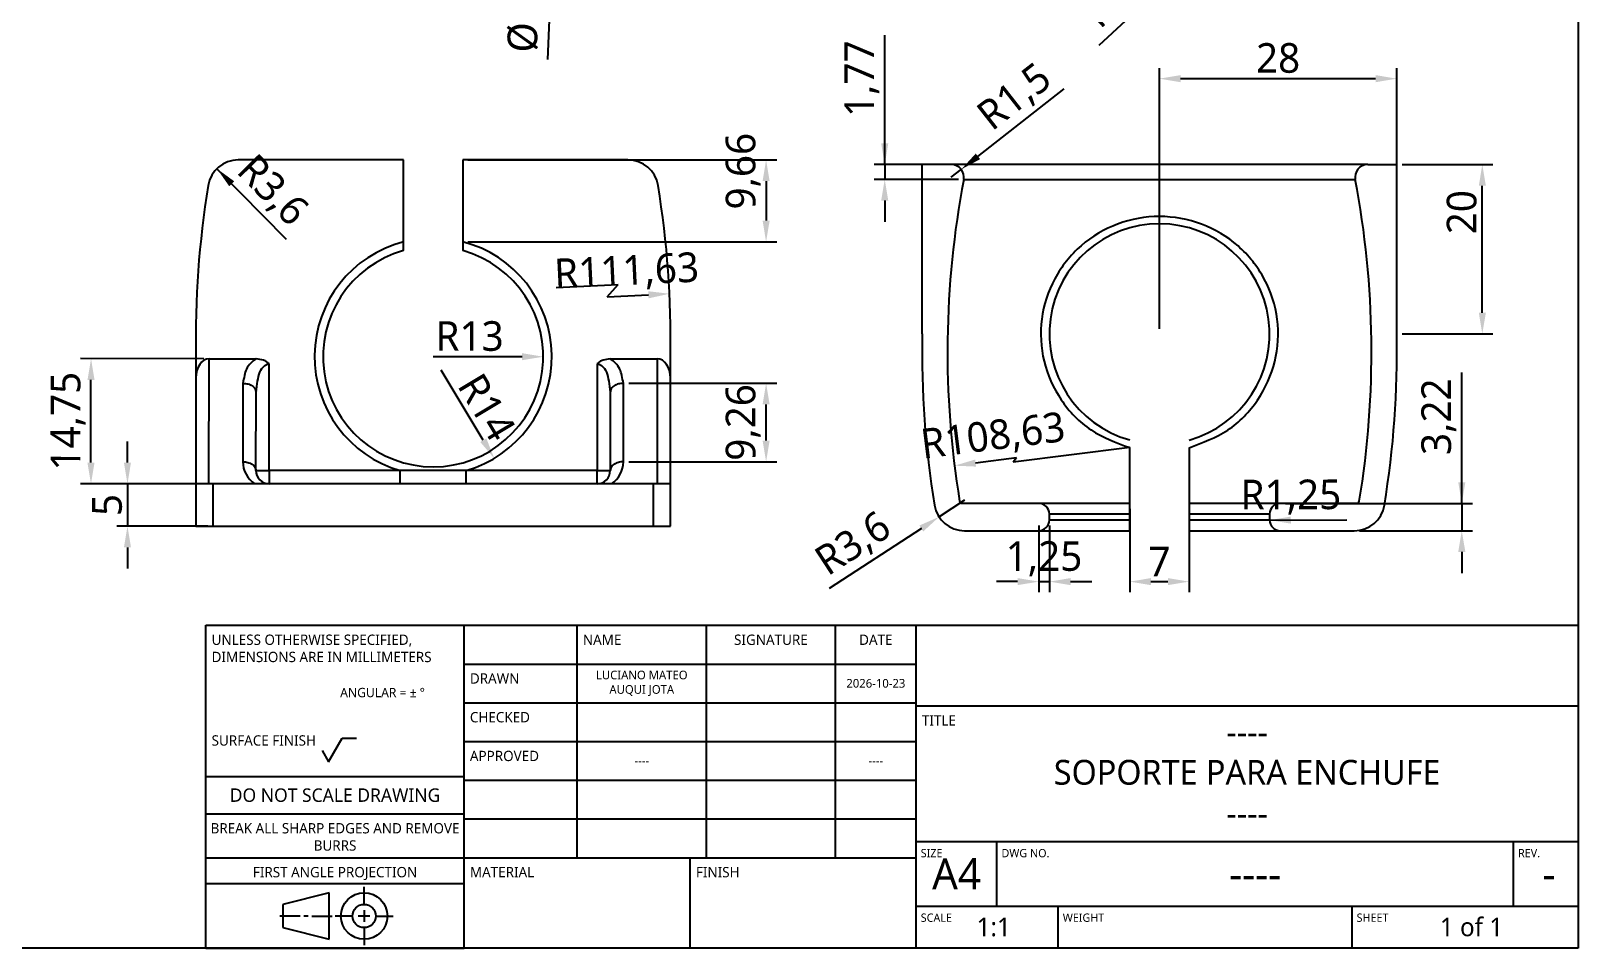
# Model space of a CAD drawing. Extents: x 20 to 297, y 10 to 202.
# Drawn here: x 114.4 to 297, y 10 to 118.3 of the extents above; entities that cross this region are included whole.
import ezdxf

# ---------------------------------------------------------------- set-up
doc = ezdxf.new("R2010")
doc.units = 0
doc.header["$LTSCALE"] = 12.7
doc.header["$MEASUREMENT"] = 0
doc.header["$PDMODE"] = 33
doc.header["$PDSIZE"] = 1
doc.layers.get('DEFPOINTS').update_dxf_attribs({"linetype": 'CONTINUOUS'})
for name, color, linetype in [('ANNOTATION_TEXT', 7, 'CONTINUOUS'), ('BORDER_FRAME', 7, 'CONTINUOUS'), ('TANGENT_LINES', 7, 'CONTINUOUS'), ('TITLE_BLOCK', 7, 'CONTINUOUS'), ('VISIBLE', 7, 'CONTINUOUS')]:
    doc.layers.add(name, color=color, linetype=linetype)
doc.styles.add('ONSHAPE-STANDARD', font='NotoSans-Regular.ttf')
doc.styles.add('ONSHAPE-STANDARD-DIMENSION', font='')
doc.styles.add('ONSHAPE-STANDARD-FIELDS', font='')
doc.styles.get('ONSHAPE-STANDARD-DIMENSION').set_extended_font_data('Noto Sans')
doc.styles.get('ONSHAPE-STANDARD-FIELDS').set_extended_font_data('Noto Sans')
doc.dimstyles.new('ONSHAPE-CHAMFERDIMSTYLE', dxfattribs={"dimtxt": 3.5, "dimasz": 2.5, "dimexe": 1.25, "dimexo": 0.625, "dimtad": 1, "dimtxsty": 'ONSHAPE-STANDARD-DIMENSION', "dimcen": 2.5, "dimclrd": 7, "dimclre": 7, "dimclrt": 7, "dimadec": 1, "dimazin": 3, "dimtfac": 1, "dimtmove": 0, "dimatfit": 3})
doc.dimstyles.new('ONSHAPE-ISO-25$0', dxfattribs={"dimtxt": 3.5, "dimasz": 2.5, "dimexe": 1.25, "dimexo": 0.625, "dimtad": 1, "dimtxsty": 'ONSHAPE-STANDARD-DIMENSION', "dimcen": 2.5, "dimclrd": 7, "dimclre": 7, "dimclrt": 7, "dimadec": 1, "dimazin": 3, "dimtfac": 1, "dimtmove": 0, "dimatfit": 3})
doc.dimstyles.new('ONSHAPE-ISO-25$3', dxfattribs={"dimtxt": 3.5, "dimasz": 2.5, "dimexe": 1.25, "dimexo": 0.625, "dimtad": 1, "dimtxsty": 'ONSHAPE-STANDARD-DIMENSION', "dimcen": 0, "dimclrd": 7, "dimclre": 7, "dimclrt": 7, "dimadec": 1, "dimazin": 3, "dimtfac": 1, "dimtmove": 0, "dimatfit": 3})
doc.dimstyles.new('ONSHAPE-ISO-25$4', dxfattribs={"dimtxt": 3.5, "dimasz": 2.5, "dimexe": 1.25, "dimexo": 0.625, "dimtad": 1, "dimtxsty": 'ONSHAPE-STANDARD-DIMENSION', "dimcen": 0, "dimclrd": 7, "dimclre": 7, "dimclrt": 7, "dimadec": 1, "dimazin": 3, "dimtfac": 1, "dimtmove": 0, "dimatfit": 3})

# ---------------------------------------------------------------- blocks, each defined once
blk = doc.blocks.new('*D11')
at = {"layer": 'ANNOTATION_TEXT', "color": 7}
for p, q in [((176.44, 139.26), (176.55, 141.75)), ((176.33, 136.76), (176.1, 131.26)), ((175.99, 128.77), (175.39, 114.9))]:
    blk.add_line(p, q, dxfattribs=at)
for points in [[(176.03, 139.27), (176.86, 139.24), (176.33, 136.76)], [(176.41, 128.75), (175.57, 128.78), (176.1, 131.26)]]:
    blk.add_solid(points, dxfattribs=at)
at = {"layer": 'DEFPOINTS', "color": 0}
for p in [(176.33, 136.76), (176.1, 131.26)]:
    blk.add_point(p, dxfattribs=at)
at = {"layer": 'ANNOTATION_TEXT', "color": 7, "insert": (172.88, 120.7), "char_height": 3.5, "attachment_point": 5, "rotation": 87.5373, "style": 'ONSHAPE-STANDARD-DIMENSION'}
blk.add_mtext('%%c5,5', dxfattribs=at)
blk = doc.blocks.new('*D18')
at = {"layer": 'ANNOTATION_TEXT', "color": 7}
for p, q in [((241.47, 140.55), (253.83, 127.26)), ((243.99, 140.55), (255.18, 128.51)), ((256.16, 131.13), (257.99, 132.83)), ((252.98, 128.17), (240.45, 116.53)), ((254.33, 129.43), (252.98, 128.17)), ((251.15, 126.47), (249.32, 124.77))]:
    blk.add_line(p, q, dxfattribs=at)
for points in [[(255.88, 131.44), (256.45, 130.83), (254.33, 129.43)], [(251.43, 126.16), (250.86, 126.78), (252.98, 128.17)]]:
    blk.add_solid(points, dxfattribs=at)
at = {"layer": 'DEFPOINTS', "color": 0}
for p in [(241.04, 141.01), (243.57, 141.01), (252.98, 128.17), (252.98, 128.17)]:
    blk.add_point(p, dxfattribs=at)
at = {"layer": 'ANNOTATION_TEXT', "color": 7, "insert": (242.35, 121.99), "char_height": 3.5, "attachment_point": 5, "rotation": 42.9078, "style": 'ONSHAPE-STANDARD-DIMENSION'}
blk.add_mtext('1,85', dxfattribs=at)
blk = doc.blocks.new('*D22')
at = {"layer": 'ANNOTATION_TEXT', "color": 7}
blk.add_line((172.39, 79.8), (161.89, 79.8), dxfattribs=at)
blk.add_solid([(172.39, 79.39), (172.39, 80.22), (174.89, 79.8)], dxfattribs=at)
at = {"layer": 'DEFPOINTS', "color": 0}
for p in [(161.89, 79.8), (174.89, 79.8)]:
    blk.add_point(p, dxfattribs=at)
at = {"layer": 'ANNOTATION_TEXT', "color": 7, "insert": (166.19, 82.22), "char_height": 3.5, "attachment_point": 5, "style": 'ONSHAPE-STANDARD-DIMENSION'}
blk.add_mtext('R13', dxfattribs=at)
blk = doc.blocks.new('*D23')
at = {"layer": 'ANNOTATION_TEXT', "color": 7}
blk.add_line((167.81, 69.94), (162.85, 78.2), dxfattribs=at)
blk.add_solid([(167.45, 69.73), (168.17, 70.16), (169.1, 67.8)], dxfattribs=at)
at = {"layer": 'DEFPOINTS', "color": 0}
for p in [(161.89, 79.8), (169.1, 67.8)]:
    blk.add_point(p, dxfattribs=at)
at = {"layer": 'ANNOTATION_TEXT', "color": 7, "insert": (168.23, 73.86), "char_height": 3.5, "attachment_point": 5, "rotation": 300.9753, "style": 'ONSHAPE-STANDARD-DIMENSION'}
blk.add_mtext('R14', dxfattribs=at)
blk = doc.blocks.new('*D24')
at = {"layer": 'ANNOTATION_TEXT', "color": 7}
blk.add_line((136.38, 101.99), (144.56, 93.66), dxfattribs=at)
blk.add_solid([(138.42, 100.5), (137.83, 99.92), (136.38, 101.99)], dxfattribs=at)
at = {"layer": 'DEFPOINTS', "color": 0}
for p in [(136.38, 101.99), (138.9, 99.43)]:
    blk.add_point(p, dxfattribs=at)
at = {"layer": 'ANNOTATION_TEXT', "color": 7, "insert": (142.82, 99.3), "char_height": 3.5, "attachment_point": 5, "rotation": 314.491, "style": 'ONSHAPE-STANDARD-DIMENSION'}
blk.add_mtext('R3,6', dxfattribs=at)
blk = doc.blocks.new('*D25')
at = {"layer": 'ANNOTATION_TEXT', "color": 7}
for p, q in [((184.97, 76.66), (202.43, 76.66)), ((201.18, 69.91), (201.18, 74.16)), ((184.97, 67.41), (202.43, 67.41))]:
    blk.add_line(p, q, dxfattribs=at)
for points in [[(201.6, 74.16), (200.77, 74.16), (201.18, 76.66)], [(200.77, 69.91), (201.6, 69.91), (201.18, 67.41)]]:
    blk.add_solid(points, dxfattribs=at)
at = {"layer": 'DEFPOINTS', "color": 0}
for p in [(184.34, 76.66), (201.18, 76.66), (201.18, 76.66), (184.34, 67.41)]:
    blk.add_point(p, dxfattribs=at)
at = {"layer": 'ANNOTATION_TEXT', "color": 7, "insert": (198.48, 72.04), "char_height": 3.5, "attachment_point": 5, "rotation": 90, "style": 'ONSHAPE-STANDARD-DIMENSION'}
blk.add_mtext('9,26', dxfattribs=at)
blk = doc.blocks.new('*D26')
at = {"layer": 'ANNOTATION_TEXT', "color": 7}
for p, q in [((134.81, 79.56), (120.27, 79.57)), ((121.51, 67.31), (121.51, 77.06)), ((134.81, 64.8), (120.26, 64.81))]:
    blk.add_line(p, q, dxfattribs=at)
for points in [[(121.93, 77.06), (121.1, 77.07), (121.52, 79.56)], [(121.09, 67.31), (121.93, 67.31), (121.51, 64.81)]]:
    blk.add_solid(points, dxfattribs=at)
at = {"layer": 'DEFPOINTS', "color": 0}
for p in [(121.52, 79.56), (121.52, 79.56), (135.44, 79.56), (135.43, 64.8)]:
    blk.add_point(p, dxfattribs=at)
at = {"layer": 'ANNOTATION_TEXT', "color": 7, "insert": (118.82, 72.19), "char_height": 3.5, "attachment_point": 5, "rotation": 89.963, "style": 'ONSHAPE-STANDARD-DIMENSION'}
blk.add_mtext('14,75', dxfattribs=at)
blk = doc.blocks.new('*D27')
at = {"layer": 'ANNOTATION_TEXT', "color": 7}
for p, q in [((125.82, 67.3), (125.82, 69.8)), ((141.91, 64.8), (124.57, 64.8)), ((125.82, 64.8), (125.82, 59.8)), ((135.3, 59.8), (124.57, 59.8)), ((125.82, 57.3), (125.82, 54.8))]:
    blk.add_line(p, q, dxfattribs=at)
for points in [[(125.4, 67.3), (126.23, 67.3), (125.82, 64.8)], [(126.23, 57.3), (125.4, 57.3), (125.82, 59.8)]]:
    blk.add_solid(points, dxfattribs=at)
at = {"layer": 'DEFPOINTS', "color": 0}
for p in [(142.53, 64.8), (125.82, 59.8), (125.82, 59.8), (135.93, 59.8)]:
    blk.add_point(p, dxfattribs=at)
at = {"layer": 'ANNOTATION_TEXT', "color": 7, "insert": (123.42, 62.3), "char_height": 3.5, "attachment_point": 5, "rotation": 90, "style": 'ONSHAPE-STANDARD-DIMENSION'}
blk.add_mtext('5', dxfattribs=at)
blk = doc.blocks.new('*D28')
at = {"layer": 'ANNOTATION_TEXT', "color": 7}
for p, q in [((166, 103.03), (202.43, 103.03)), ((201.18, 100.53), (201.18, 95.86)), ((166, 93.36), (202.43, 93.36))]:
    blk.add_line(p, q, dxfattribs=at)
for points in [[(201.6, 100.53), (200.77, 100.53), (201.18, 103.03)], [(200.77, 95.86), (201.6, 95.86), (201.18, 93.36)]]:
    blk.add_solid(points, dxfattribs=at)
at = {"layer": 'DEFPOINTS', "color": 0}
for p in [(165.37, 103.03), (165.37, 93.36), (201.18, 93.36), (201.18, 93.36)]:
    blk.add_point(p, dxfattribs=at)
at = {"layer": 'ANNOTATION_TEXT', "color": 7, "insert": (198.48, 101.7), "char_height": 3.5, "attachment_point": 5, "rotation": 90, "style": 'ONSHAPE-STANDARD-DIMENSION'}
blk.add_mtext('9,66', dxfattribs=at)
blk = doc.blocks.new('*X41')
at = {"layer": 'ANNOTATION_TEXT', "color": 7}
for p, q in [((176.42, 87.98), (183.74, 88.33)), ((182.43, 86.88), (183.74, 88.33)), ((182.43, 86.88), (187.29, 87.11))]:
    blk.add_line(p, q, dxfattribs=at)
blk.add_solid([(187.31, 86.69), (187.27, 87.53), (189.78, 87.23)], dxfattribs=at)
at = {"layer": 'DEFPOINTS', "color": 0}
for p in [(176.42, 87.98), (183.08, 87.6), (189.78, 87.23)]:
    blk.add_point(p, dxfattribs=at)
at = {"layer": 'ANNOTATION_TEXT', "color": 7, "insert": (184.73, 89.7), "char_height": 3.5, "attachment_point": 5, "rotation": 2.7285, "style": 'ONSHAPE-STANDARD-DIMENSION'}
blk.add_mtext('R111,63', dxfattribs=at)
blk = doc.blocks.new('*D30')
at = {"layer": 'ANNOTATION_TEXT', "color": 7}
for p, q in [((215.18, 102.49), (215.18, 117.75)), ((215.18, 104.99), (215.18, 107.49)), ((222.4, 102.49), (213.93, 102.49)), ((215.18, 102.49), (215.18, 100.72)), ((223.88, 100.72), (213.93, 100.72)), ((215.18, 98.22), (215.18, 95.72))]:
    blk.add_line(p, q, dxfattribs=at)
for points in [[(214.76, 104.99), (215.6, 104.99), (215.18, 102.49)], [(215.6, 98.22), (214.76, 98.22), (215.18, 100.72)]]:
    blk.add_solid(points, dxfattribs=at)
at = {"layer": 'DEFPOINTS', "color": 0}
for p in [(223.03, 102.49), (215.18, 100.72), (215.18, 100.72), (224.51, 100.72)]:
    blk.add_point(p, dxfattribs=at)
at = {"layer": 'ANNOTATION_TEXT', "color": 7, "insert": (212.49, 112.62), "char_height": 3.5, "attachment_point": 5, "rotation": 90, "style": 'ONSHAPE-STANDARD-DIMENSION'}
blk.add_mtext('1,77', dxfattribs=at)
blk = doc.blocks.new('*D31')
at = {"layer": 'ANNOTATION_TEXT', "color": 7}
for p, q in [((276.23, 102.49), (286.95, 102.49)), ((285.7, 84.99), (285.7, 99.99)), ((276.23, 82.49), (286.95, 82.49))]:
    blk.add_line(p, q, dxfattribs=at)
for points in [[(286.12, 99.99), (285.29, 99.99), (285.7, 102.49)], [(285.29, 84.99), (286.12, 84.99), (285.7, 82.49)]]:
    blk.add_solid(points, dxfattribs=at)
at = {"layer": 'DEFPOINTS', "color": 0}
for p in [(275.6, 102.49), (285.7, 102.49), (285.7, 102.49), (275.6, 82.49)]:
    blk.add_point(p, dxfattribs=at)
at = {"layer": 'ANNOTATION_TEXT', "color": 7, "insert": (283.28, 96.86), "char_height": 3.5, "attachment_point": 5, "rotation": 90, "style": 'ONSHAPE-STANDARD-DIMENSION'}
blk.add_mtext('20', dxfattribs=at)
blk = doc.blocks.new('*D32')
at = {"layer": 'ANNOTATION_TEXT', "color": 7}
for p, q in [((283.28, 62.49), (283.28, 77.95)), ((283.28, 64.99), (283.28, 67.49)), ((262.48, 62.49), (284.53, 62.49)), ((283.28, 62.49), (283.28, 59.26)), ((271.22, 59.26), (284.53, 59.26)), ((283.28, 56.76), (283.28, 54.26))]:
    blk.add_line(p, q, dxfattribs=at)
for points in [[(282.86, 64.99), (283.7, 64.99), (283.28, 62.49)], [(283.7, 56.76), (282.86, 56.76), (283.28, 59.26)]]:
    blk.add_solid(points, dxfattribs=at)
at = {"layer": 'DEFPOINTS', "color": 0}
for p in [(261.86, 62.49), (270.6, 59.26), (283.28, 59.26), (283.28, 59.26)]:
    blk.add_point(p, dxfattribs=at)
at = {"layer": 'ANNOTATION_TEXT', "color": 7, "insert": (280.57, 72.72), "char_height": 3.5, "attachment_point": 5, "rotation": 90, "style": 'ONSHAPE-STANDARD-DIMENSION'}
blk.add_mtext('3,22', dxfattribs=at)
blk = doc.blocks.new('*X42')
at = {"layer": 'ANNOTATION_TEXT', "color": 7}
for p, q in [((230.73, 67.85), (225.9, 67.25)), ((244.09, 69.07), (230.34, 67.36)), ((230.73, 67.85), (230.34, 67.36))]:
    blk.add_line(p, q, dxfattribs=at)
blk.add_solid([(225.85, 67.66), (225.95, 66.83), (223.42, 66.94)], dxfattribs=at)
at = {"layer": 'DEFPOINTS', "color": 0}
for p in [(230.87, 68.04), (244.09, 69.07), (223.42, 66.94)]:
    blk.add_point(p, dxfattribs=at)
at = {"layer": 'ANNOTATION_TEXT', "color": 7, "insert": (227.98, 70.24), "char_height": 3.5, "attachment_point": 5, "rotation": 7.1059, "style": 'ONSHAPE-STANDARD-DIMENSION'}
blk.add_mtext('R108,63', dxfattribs=at)
blk = doc.blocks.new('*D34')
at = {"layer": 'ANNOTATION_TEXT', "color": 7}
for p, q in [((244.09, 61.86), (244.09, 52)), ((251.09, 61.86), (251.09, 52)), ((246.59, 53.25), (248.59, 53.25))]:
    blk.add_line(p, q, dxfattribs=at)
for points in [[(246.59, 53.67), (246.59, 52.84), (244.09, 53.25)], [(248.59, 52.84), (248.59, 53.67), (251.09, 53.25)]]:
    blk.add_solid(points, dxfattribs=at)
at = {"layer": 'DEFPOINTS', "color": 0}
for p in [(244.09, 62.49), (251.09, 62.49), (251.09, 53.25), (251.09, 53.25)]:
    blk.add_point(p, dxfattribs=at)
at = {"layer": 'ANNOTATION_TEXT', "color": 7, "insert": (247.59, 55.63), "char_height": 3.5, "attachment_point": 5, "style": 'ONSHAPE-STANDARD-DIMENSION'}
blk.add_mtext('7', dxfattribs=at)
blk = doc.blocks.new('*D35')
at = {"layer": 'ANNOTATION_TEXT', "color": 7}
for p, q in [((247.6, 83.11), (247.6, 113.87)), ((275.6, 83.11), (275.6, 113.87)), ((250.1, 112.62), (273.1, 112.62))]:
    blk.add_line(p, q, dxfattribs=at)
for points in [[(250.1, 113.04), (250.1, 112.2), (247.6, 112.62)], [(273.1, 112.2), (273.1, 113.04), (275.6, 112.62)]]:
    blk.add_solid(points, dxfattribs=at)
at = {"layer": 'DEFPOINTS', "color": 0}
for p in [(275.6, 112.62), (275.6, 112.62), (247.6, 82.49), (275.6, 82.49)]:
    blk.add_point(p, dxfattribs=at)
at = {"layer": 'ANNOTATION_TEXT', "color": 7, "insert": (261.6, 115.04), "char_height": 3.5, "attachment_point": 5, "style": 'ONSHAPE-STANDARD-DIMENSION'}
blk.add_mtext('28', dxfattribs=at)
blk = doc.blocks.new('*D37')
at = {"layer": 'ANNOTATION_TEXT', "color": 7}
for p, q in [((226.18, 103.45), (236.36, 111.42)), ((223.03, 100.99), (224.21, 101.91))]:
    blk.add_line(p, q, dxfattribs=at)
blk.add_solid([(225.92, 103.78), (226.44, 103.12), (224.21, 101.91)], dxfattribs=at)
at = {"layer": 'DEFPOINTS', "color": 0}
for p in [(223.03, 100.99), (224.21, 101.91)]:
    blk.add_point(p, dxfattribs=at)
at = {"layer": 'ANNOTATION_TEXT', "color": 7, "insert": (230.6, 110.33), "char_height": 3.5, "attachment_point": 5, "rotation": 38.0506, "style": 'ONSHAPE-STANDARD-DIMENSION'}
blk.add_mtext('R1,5', dxfattribs=at)
blk = doc.blocks.new('*D38')
at = {"layer": 'ANNOTATION_TEXT', "color": 7}
for p, q in [((224.61, 62.86), (221.6, 60.9)), ((219.51, 59.53), (208.64, 52.43))]:
    blk.add_line(p, q, dxfattribs=at)
blk.add_solid([(219.73, 59.18), (219.28, 59.88), (221.6, 60.9)], dxfattribs=at)
at = {"layer": 'DEFPOINTS', "color": 0}
for p in [(224.61, 62.86), (221.6, 60.9)]:
    blk.add_point(p, dxfattribs=at)
at = {"layer": 'ANNOTATION_TEXT', "color": 7, "insert": (211.55, 57.57), "char_height": 3.5, "attachment_point": 5, "rotation": 33.1455, "style": 'ONSHAPE-STANDARD-DIMENSION'}
blk.add_mtext('R3,6', dxfattribs=at)
blk = doc.blocks.new('*D39')
at = {"layer": 'ANNOTATION_TEXT', "color": 7}
for p, q in [((233.36, 59.89), (233.36, 52)), ((234.61, 59.89), (234.61, 52)), ((230.86, 53.25), (228.36, 53.25)), ((233.36, 53.25), (234.61, 53.25)), ((237.11, 53.25), (239.61, 53.25))]:
    blk.add_line(p, q, dxfattribs=at)
for points in [[(230.86, 52.84), (230.86, 53.67), (233.36, 53.25)], [(237.11, 53.67), (237.11, 52.84), (234.61, 53.25)]]:
    blk.add_solid(points, dxfattribs=at)
at = {"layer": 'DEFPOINTS', "color": 0}
for p in [(233.36, 60.51), (234.61, 60.51), (234.61, 53.25), (234.61, 53.25)]:
    blk.add_point(p, dxfattribs=at)
at = {"layer": 'ANNOTATION_TEXT', "color": 7, "insert": (233.98, 55.96), "char_height": 3.5, "attachment_point": 5, "style": 'ONSHAPE-STANDARD-DIMENSION'}
blk.add_mtext('1,25', dxfattribs=at)
blk = doc.blocks.new('*D40')
at = {"layer": 'ANNOTATION_TEXT', "color": 7}
blk.add_line((260.61, 60.51), (269.73, 60.53), dxfattribs=at)
blk.add_solid([(263.1, 60.93), (263.11, 60.1), (260.61, 60.51)], dxfattribs=at)
at = {"layer": 'DEFPOINTS', "color": 0}
for p in [(260.61, 60.51), (261.86, 60.51)]:
    blk.add_point(p, dxfattribs=at)
at = {"layer": 'ANNOTATION_TEXT', "color": 7, "insert": (263.11, 63.23), "char_height": 3.5, "attachment_point": 5, "rotation": 0.1469, "style": 'ONSHAPE-STANDARD-DIMENSION'}
blk.add_mtext('R1,25', dxfattribs=at)

msp = doc.modelspace()

# ---------------------------------------------------------------- linework, layer by layer
at = {"layer": 'BORDER_FRAME'}
for p, q in [((297, 200), (297, 10)), ((297, 10), (20, 10))]:
    msp.add_line(p, q, dxfattribs=at)
at = {"layer": 'TANGENT_LINES'}
for p, q in [((224.505, 100.717), (270.704, 100.717)), ((135.43, 64.804), (135.44, 79.556)), ((142.531, 66.354), (142.539, 78.942)), ((181.241, 78.944), (181.241, 66.354)), ((188.341, 79.553), (188.341, 64.804)), ((139.438, 76.664), (139.432, 67.411)), ((184.341, 67.409), (184.341, 76.664)), ((140.981, 66.355), (142.531, 66.354)), ((158.004, 66.354), (142.531, 66.354)), ((142.531, 66.354), (142.531, 64.804)), ((158.004, 64.804), (158.004, 66.354)), ((181.241, 66.354), (165.775, 66.354)), ((165.775, 64.804), (165.775, 66.354)), ((181.241, 64.804), (181.241, 66.354)), ((181.241, 66.354), (182.791, 66.354)), ((135.927, 59.804), (135.93, 64.804)), ((187.841, 64.804), (187.841, 59.804)), ((234.606, 61.238), (244.089, 61.238)), ((244.089, 60.515), (234.606, 60.515)), ((251.089, 61.238), (260.606, 61.238)), ((260.606, 60.515), (251.089, 60.515))]:
    msp.add_line(p, q, dxfattribs=at)
for start, end in [(104.54014, 253.8866), (286.1134, 75.5851)]:
    msp.add_arc((161.89, 79.804), 14, start, end, dxfattribs=at)
for points, knots in [([(251.089, 69.061), (252.675, 69.647), (255.845, 70.817), (259.431, 74.535), (261.508, 79.165), (261.807, 84.261), (260.244, 89.113), (257.073, 93.11), (252.674, 95.735), (247.62, 96.652), (242.562, 95.748), (238.158, 93.131), (234.975, 89.14), (233.411, 84.292), (233.687, 79.194), (235.764, 74.563), (239.334, 70.834), (242.503, 69.657), (244.089, 69.069)], [0, 0, 0, 0, 0.0626028, 0.1250993, 0.1874986, 0.2498933, 0.312301, 0.3747457, 0.4373184, 0.4999948, 0.5626806, 0.6252556, 0.6877097, 0.750103, 0.8125044, 0.8749067, 0.9373908, 1, 1, 1, 1]), ([(139.438, 76.664), (139.64, 76.649), (140.035, 76.619), (140.542, 76.383), (140.911, 76.037), (140.962, 75.748), (140.987, 75.608)], [0, 0, 0, 0, 0.2706897, 0.5307394, 0.7730613, 1, 1, 1, 1]), ([(184.341, 76.664), (184.139, 76.649), (183.743, 76.619), (183.236, 76.384), (182.867, 76.038), (182.816, 75.749), (182.791, 75.609)], [0, 0, 0, 0, 0.2706897, 0.5307394, 0.7730613, 1, 1, 1, 1]), ([(139.432, 67.411), (139.634, 67.395), (140.029, 67.365), (140.536, 67.129), (140.905, 66.784), (140.956, 66.495), (140.981, 66.355)], [0, 0, 0, 0, 0.2706897, 0.5307394, 0.7730613, 1, 1, 1, 1]), ([(184.341, 67.409), (184.139, 67.394), (183.743, 67.363), (183.236, 67.128), (182.867, 66.783), (182.816, 66.494), (182.791, 66.354)], [0, 0, 0, 0, 0.2706897, 0.5307394, 0.7730613, 1, 1, 1, 1])]:
    msp.add_open_spline(points, degree=3, knots=knots, dxfattribs=at)
at = {"layer": 'TITLE_BLOCK'}
for p, q in [((135.075, 10), (135.075, 48.1)), ((135.075, 48.1), (165.555, 48.1)), ((165.555, 10), (165.555, 48.1)), ((165.555, 48.1), (218.895, 48.1)), ((178.89, 20.668), (178.89, 48.1)), ((194.13, 20.668), (194.13, 48.1)), ((209.37, 20.668), (209.37, 48.1)), ((218.895, 10), (218.895, 48.1)), ((218.895, 48.1), (297, 48.1)), ((165.555, 43.528), (218.895, 43.528)), ((165.555, 38.956), (218.895, 38.956)), ((218.895, 38.575), (297, 38.575)), ((149.553, 31.997), (151.153, 34.769)), ((151.153, 34.769), (152.83, 34.769)), ((148.791, 33.317), (149.553, 31.997)), ((165.555, 34.384), (218.895, 34.384)), ((135.075, 30.269), (165.555, 30.269)), ((165.555, 29.812), (218.895, 29.812)), ((135.075, 25.85), (165.555, 25.85)), ((165.555, 25.24), (218.895, 25.24)), ((218.895, 22.573), (297, 22.573)), ((228.42, 14.953), (228.42, 22.573)), ((289.38, 14.953), (289.38, 22.573)), ((135.075, 20.668), (165.555, 20.668)), ((165.555, 20.668), (218.895, 20.668)), ((192.225, 10), (192.225, 20.668)), ((135.075, 17.62), (165.555, 17.62)), ((149.629, 16.523), (144.143, 15.151)), ((149.629, 11.036), (149.629, 16.523)), ((153.744, 15.151), (153.744, 17.209)), ((144.143, 15.151), (144.143, 12.408)), ((218.895, 14.953), (297, 14.953)), ((235.659, 10), (235.659, 14.953)), ((270.33, 10), (270.33, 14.953)), ((146.2, 13.78), (143.8, 13.78)), ((147.16, 13.78), (146.612, 13.78)), ((147.572, 13.78), (149.972, 13.78)), ((152.372, 13.78), (150.315, 13.78)), ((154.43, 13.78), (153.058, 13.78)), ((153.744, 14.465), (153.744, 13.094)), ((155.116, 13.78), (157.173, 13.78)), ((144.143, 12.408), (149.629, 11.036)), ((153.744, 12.408), (153.744, 10.351)), ((135.075, 10), (165.555, 10))]:
    msp.add_line(p, q, dxfattribs=at)
for radius in [2.743, 1.372]:
    msp.add_circle((153.744, 13.78), radius, dxfattribs=at)
at = {"layer": 'VISIBLE'}
for p, q in [((158.375, 103.027), (138.899, 103.027)), ((158.375, 93.355), (158.375, 103.027)), ((165.375, 103.027), (165.375, 93.363)), ((184.882, 103.027), (165.375, 103.027)), ((223.03, 102.488), (219.591, 102.488)), ((219.604, 82.488), (219.591, 102.488)), ((272.179, 102.488), (223.03, 102.488)), ((272.179, 102.488), (275.605, 102.488)), ((275.605, 82.488), (275.605, 102.488)), ((158.375, 92.32), (158.375, 93.355)), ((165.375, 93.363), (165.375, 92.328)), ((133.89, 79.804), (133.888, 77.28)), ((135.44, 79.556), (140.991, 79.552)), ((182.79, 79.553), (188.341, 79.553)), ((189.891, 77.277), (189.891, 79.804)), ((133.888, 77.28), (133.88, 64.804)), ((189.891, 64.804), (189.891, 77.277)), ((140.981, 66.355), (140.987, 75.608)), ((182.791, 75.609), (182.791, 66.354)), ((244.089, 62.488), (244.089, 69.069)), ((251.089, 69.061), (251.089, 62.488)), ((165.775, 66.354), (158.004, 66.354)), ((133.88, 64.804), (133.877, 59.804)), ((135.93, 64.804), (133.88, 64.804)), ((187.841, 64.804), (135.93, 64.804)), ((189.891, 64.804), (187.841, 64.804)), ((189.891, 59.804), (189.891, 64.804)), ((233.356, 62.488), (224.146, 62.488)), ((244.089, 62.488), (233.356, 62.488)), ((244.089, 61.238), (244.089, 62.488)), ((261.856, 62.488), (251.089, 62.488)), ((251.089, 62.488), (251.089, 61.238)), ((271.063, 62.488), (261.856, 62.488)), ((234.606, 60.515), (234.606, 61.238)), ((244.089, 60.515), (244.089, 61.238)), ((244.089, 59.265), (244.089, 60.515)), ((251.089, 61.238), (251.089, 60.515)), ((251.089, 60.515), (251.089, 59.265)), ((260.606, 61.238), (260.606, 60.515)), ((133.877, 59.804), (135.927, 59.804)), ((135.927, 59.804), (187.841, 59.804)), ((187.841, 59.804), (189.891, 59.804)), ((224.613, 59.265), (233.356, 59.265)), ((233.356, 59.265), (244.089, 59.265)), ((251.089, 59.265), (261.856, 59.265)), ((261.856, 59.265), (270.596, 59.265))]:
    msp.add_line(p, q, dxfattribs=at)
for centre, radius, start, end in [((138.899, 99.427), 3.6, 90, 170.67095), ((184.882, 99.427), 3.6, 9.32905, 90), ((223.03, 100.988), 1.5, 349.21276, 90), ((272.179, 100.988), 1.5, 90, 190.78724), ((331.21, 80.376), 108.626, 169.21276, 189.32905), ((163.999, 80.376), 108.626, 350.67095, 10.78724), ((245.496, 81.915), 111.626, 170.67095, 181.08383), ((78.285, 81.915), 111.626, 358.91617, 9.32905), ((247.604, 82.488), 13, 285.55071, 254.3137), ((161.89, 79.804), 13, 105.6863, 74.44929), ((331.21, 80.376), 111.626, 178.91617, 189.32905), ((163.999, 80.376), 111.626, 350.67095, 1.08383), ((142.532, 67.409), 3.1, 179.96299, 237.18348), ((142.531, 66.354), 1.55, 179.96299, 270), ((181.241, 66.354), 1.55, 270, 0), ((181.241, 67.409), 3.1, 302.81651, 0), ((224.613, 62.865), 3.6, 189.32905, 270), ((224.613, 62.865), 0.6, 189.32905, 218.9426), ((233.356, 61.238), 1.25, 0, 90), ((261.856, 61.238), 1.25, 90, 180), ((270.596, 62.865), 3.6, 270, 350.67095), ((270.596, 62.865), 0.6, 321.0574, 350.67095), ((233.356, 60.515), 1.25, 270, 0), ((261.856, 60.515), 1.25, 180, 270)]:
    msp.add_arc(centre, radius, start, end, dxfattribs=at)
for centre, major_axis, ratio, start_param, end_param in [((135.438, 77.279), (0.001, 2.277), 0.6808208, 0, 1.5707963), ((188.341, 77.277), (0, 2.277), 0.6808209, 4.712389, 6.2831853)]:
    msp.add_ellipse(centre, major_axis=major_axis, ratio=ratio, start_param=start_param, end_param=end_param, dxfattribs=at)
for points, knots in [([(140.991, 79.552), (140.771, 79.385), (140.326, 79.046), (139.747, 78.343), (139.552, 77.284), (139.438, 76.664)], [0, 0, 0, 0, 0.2876343, 0.5830808, 1, 1, 1, 1]), ([(140.987, 75.608), (141.097, 76.501), (141.274, 77.935), (141.893, 78.685), (142.224, 78.882), (142.383, 78.931), (142.488, 78.939), (142.539, 78.942)], [0, 0, 0, 0, 0.4008881, 0.6436473, 0.7960813, 0.8988887, 1, 1, 1, 1]), ([(142.539, 78.942), (142.437, 79.031), (142.228, 79.211), (141.848, 79.435), (141.309, 79.509), (140.991, 79.552)], [0, 0, 0, 0, 0.2854023, 0.5787749, 1, 1, 1, 1]), ([(182.79, 79.553), (182.482, 79.513), (181.956, 79.444), (181.571, 79.226), (181.351, 79.038), (181.241, 78.944)], [0, 0, 0, 0, 0.4140933, 0.7072579, 1, 1, 1, 1]), ([(181.241, 78.944), (181.293, 78.941), (181.397, 78.933), (181.557, 78.884), (181.887, 78.687), (182.506, 77.936), (182.682, 76.502), (182.791, 75.609)], [0, 0, 0, 0, 0.1011113, 0.2039187, 0.3563527, 0.5991119, 1, 1, 1, 1]), ([(184.341, 76.664), (184.227, 77.284), (184.033, 78.343), (183.454, 79.047), (183.009, 79.386), (182.79, 79.553)], [0, 0, 0, 0, 0.4169191, 0.7123657, 1, 1, 1, 1])]:
    msp.add_open_spline(points, degree=3, knots=knots, dxfattribs=at)

# ---------------------------------------------------------------- block references
at = {"layer": 'ANNOTATION_TEXT'}
for name in ['*X41', '*X42']:
    msp.add_blockref(name, (0, 0), dxfattribs=at)

# ---------------------------------------------------------------- texts
at = {"layer": 'TITLE_BLOCK'}
for s, insert, char_height, width, attachment_point, style in [('UNLESS OTHERWISE SPECIFIED, DIMENSIONS ARE IN MILLIMETERS', (135.746, 47.003), 1.2192, 29.8704, 1, 'ONSHAPE-STANDARD'), ('NAME', (179.561, 47.003), 1.2192, 14.9352, 1, 'ONSHAPE-STANDARD'), ('SIGNATURE', (201.75, 47.003), 1.2192, 14.9352, 2, 'ONSHAPE-STANDARD'), ('DATE', (214.132, 47.003), 1.2192, 9.3345, 2, 'ONSHAPE-STANDARD'), ('DRAWN', (166.226, 42.431), 1.2192, 13.0683, 1, 'ONSHAPE-STANDARD'), ('LUCIANO MATEO AUQUI JOTA', (186.51, 41.242), 1.02413, 15.24, 5, 'ONSHAPE-STANDARD-FIELDS'), ('^JANGULAR = ± °^J', (150.919, 42.54), 1.09728, 14.9352, 1, 'ONSHAPE-STANDARD'), ('2026-10-23', (214.132, 41.242), 1.0241, 9.525, 5, 'ONSHAPE-STANDARD-FIELDS'), ('CHECKED', (166.226, 37.859), 1.2192, 13.0683, 1, 'ONSHAPE-STANDARD'), ('TITLE', (219.566, 37.478), 1.2192, 9.3345, 1, 'ONSHAPE-STANDARD'), ('SURFACE FINISH', (135.746, 35.116), 1.2192, 14.9352, 1, 'ONSHAPE-STANDARD'), ('----', (257.947, 35.527), 2.9261, 70.485, 5, 'ONSHAPE-STANDARD-FIELDS'), ('APPROVED', (166.226, 33.287), 1.2192, 13.0683, 1, 'ONSHAPE-STANDARD'), ('----', (186.51, 32.098), 1.0241, 15.24, 5, 'ONSHAPE-STANDARD-FIELDS'), ('----', (214.132, 32.098), 1.0241, 9.525, 5, 'ONSHAPE-STANDARD-FIELDS'), ('SOPORTE PARA ENCHUFE', (257.947, 30.726), 2.92608, 70.485, 5, 'ONSHAPE-STANDARD-FIELDS'), ('DO NOT SCALE DRAWING', (150.315, 28.843), 1.58496, 29.8704, 2, 'ONSHAPE-STANDARD'), ('----', (257.947, 25.926), 2.9261, 70.485, 5, 'ONSHAPE-STANDARD-FIELDS'), ('BREAK ALL SHARP EDGES AND REMOVE BURRS', (150.315, 24.752), 1.2192, 29.8704, 2, 'ONSHAPE-STANDARD'), ('SIZE', (219.431, 21.695), 0.9754, 9.3345, 1, 'ONSHAPE-STANDARD'), ('A4', (223.657, 18.763), 3.6576, 9.525, 5, 'ONSHAPE-STANDARD-FIELDS'), ('DWG NO.', (228.956, 21.695), 0.9754, 59.7408, 1, 'ONSHAPE-STANDARD'), ('REV.', (289.916, 21.695), 0.9754, 7.4676, 1, 'ONSHAPE-STANDARD'), ('FIRST ANGLE PROJECTION', (150.315, 19.571), 1.2192, 29.8704, 2, 'ONSHAPE-STANDARD'), ('MATERIAL', (166.226, 19.571), 1.2192, 26.1366, 1, 'ONSHAPE-STANDARD'), ('FINISH', (192.896, 19.571), 1.2192, 26.1366, 1, 'ONSHAPE-STANDARD'), ('----', (258.9, 18.763), 3.6576, 60.96, 5, 'ONSHAPE-STANDARD-FIELDS'), ('-', (293.571, 18.763), 3.658, 6.858, 5, 'ONSHAPE-STANDARD-FIELDS'), ('SCALE', (219.431, 14.075), 0.9754, 16.42872, 1, 'ONSHAPE-STANDARD'), ('1:1', (228.039, 12.476), 2.1946, 15.24, 5, 'ONSHAPE-STANDARD-FIELDS'), ('WEIGHT', (236.195, 14.075), 0.9754, 33.97758, 1, 'ONSHAPE-STANDARD'), ('SHEET', (270.866, 14.075), 0.9754, 26.1366, 1, 'ONSHAPE-STANDARD'), ('1 of 1', (284.427, 12.476), 2.1946, 25.146, 5, 'ONSHAPE-STANDARD-FIELDS')]:
    msp.add_mtext(s, dxfattribs=dict(at, insert=insert, char_height=char_height, width=width, attachment_point=attachment_point, style=style))

# ---------------------------------------------------------------- dimensions: what is measured, and where the dimension line sits
at = {"layer": 'ANNOTATION_TEXT'}
dim = msp.add_diameter_dim_2p(p1=(176.334, 136.759, 21.611), p2=(176.098, 131.264, 21.611), dimstyle='ONSHAPE-ISO-25$3', override={"dimscale": 1, "dimlfac": 1, "dimpost": '%%c<>', "dimtofl": 1, "dimtmove": 0, "dimatfit": 3}, dxfattribs=at)
dim.commit()
dim.dimension.update_dxf_attribs({"geometry": '*D11', "text_midpoint": (175.639, 120.583), "dimtype": 163})
for base, p1, p2, angle, dimstyle, picture, middle, dimtype in [((252.978, 128.172), (243.567, 141.011, 28.001), (241.044, 141.011, 28.002), 222.90782, 'ONSHAPE-CHAMFERDIMSTYLE', '*D18', (244.198, 120.011), 160), ((215.182, 100.717), (223.03, 102.488, -15.467), (224.505, 100.717, -13.991), 90, 'ONSHAPE-ISO-25$0', '*D30', (215.182, 112.619), 160), ((201.185, 93.363), (165.375, 103.027, 3), (165.375, 93.363, 3), 270, 'ONSHAPE-ISO-25$0', '*D28', (201.185, 101.705), 161), ((285.703, 102.488), (275.605, 82.488, 19.65), (275.605, 102.488, 19.65), 90, 'ONSHAPE-ISO-25$0', '*D31', (285.703, 96.86), 161), ((121.516, 79.565), (135.43, 64.804, 16.712), (135.44, 79.556, 3), 89.96299, 'ONSHAPE-ISO-25$0', '*D26', (121.512, 72.189), 161), ((283.281, 59.265), (261.856, 62.488, 19.65), (270.596, 59.265, 19.65), 90, 'ONSHAPE-ISO-25$0', '*D32', (283.281, 72.719), 160), ((201.1849, 76.6645), (184.3409, 67.409, 14.2884), (184.3409, 76.6645, 5.6853), 90, 'ONSHAPE-ISO-25$0', '*D25', (201.1849, 72.0367), 161), ((125.818, 59.804), (142.531, 64.804, 4.55), (135.927, 59.804, 17), 90, 'ONSHAPE-ISO-25$0', '*D27', (125.818, 62.304), 160)]:
    dim = msp.add_linear_dim(base=base, p1=p1, p2=p2, angle=angle, dimstyle=dimstyle, override={"dimscale": 1, "dimlfac": 1, "dimpost": ''}, dxfattribs=at)
    dim.commit()
    dim.dimension.update_dxf_attribs({"geometry": picture, "text_midpoint": middle, "dimtype": dimtype})
for base, p1, p2, picture, middle in [((275.605, 112.619), (247.604, 82.488, -19.65), (275.605, 82.488, 19.65), '*D35', (261.604, 112.619)), ((251.089, 53.255), (244.089, 62.488, -13.65), (251.089, 62.488, -13.65), '*D34', (247.589, 53.255)), ((234.606, 53.255), (233.356, 60.515, 19.65), (234.606, 60.515, -10.663), '*D39', (233.981, 53.255))]:
    dim = msp.add_linear_dim(base=base, p1=p1, p2=p2, dimstyle='ONSHAPE-ISO-25$0', override={"dimscale": 1, "dimlfac": 1, "dimpost": ''}, dxfattribs=at)
    dim.commit()
    dim.dimension.update_dxf_attribs({"geometry": picture, "text_midpoint": middle, "dimtype": 160})
for center, mpoint, override, picture, middle in [((223.03, 100.988, 19.65), (224.211, 101.912, 19.65), {"dimscale": 1, "dimexe": 0.392699, "dimlfac": 1, "dimpost": 'R<>', "dimse1": 0, "dimtofl": 1, "dimtmove": 0, "dimatfit": 0}, '*D37', (232.255, 108.208)), ((138.899, 99.427, 3), (136.376, 101.995, 3), {"dimscale": 1, "dimexe": 0.942476, "dimlfac": 1, "dimpost": 'R<>', "dimse1": 1, "dimtofl": 1, "dimtmove": 0, "dimatfit": 0}, '*D24', (140.892, 97.398)), ((161.89, 79.804, 2), (174.89, 79.804, 2), {"dimscale": 1, "dimlfac": 1, "dimpost": 'R<>', "dimse1": 0, "dimtofl": 1, "dimtmove": 0, "dimatfit": 0}, '*D22', (166.193, 79.804)), ((161.89, 79.804, 3), (169.095, 67.8, 3), {"dimscale": 1, "dimlfac": 1, "dimpost": 'R<>', "dimse1": 0, "dimtofl": 1, "dimtmove": 0, "dimatfit": 0}, '*D23', (166.193, 72.635)), ((261.856, 60.515, 19.65), (260.606, 60.511, 19.65), {"dimscale": 1, "dimexe": 0.327249, "dimlfac": 1, "dimpost": 'R<>', "dimse1": 1, "dimtofl": 1, "dimtmove": 0, "dimatfit": 0}, '*D40', (263.118, 60.518)), ((224.613, 62.865, 19.65), (221.598, 60.896, 19.65), {"dimscale": 1, "dimexe": 0.942476, "dimlfac": 1, "dimpost": 'R<>', "dimse1": 0, "dimtofl": 1, "dimtmove": 0, "dimatfit": 0}, '*D38', (213.026, 55.298))]:
    dim = msp.add_radius_dim(center=center, mpoint=mpoint, dimstyle='ONSHAPE-ISO-25$4', override=override, dxfattribs=at)
    dim.commit()
    dim.dimension.update_dxf_attribs({"geometry": picture, "text_midpoint": middle, "dimtype": 164})

doc.saveas('drawing.dxf')
